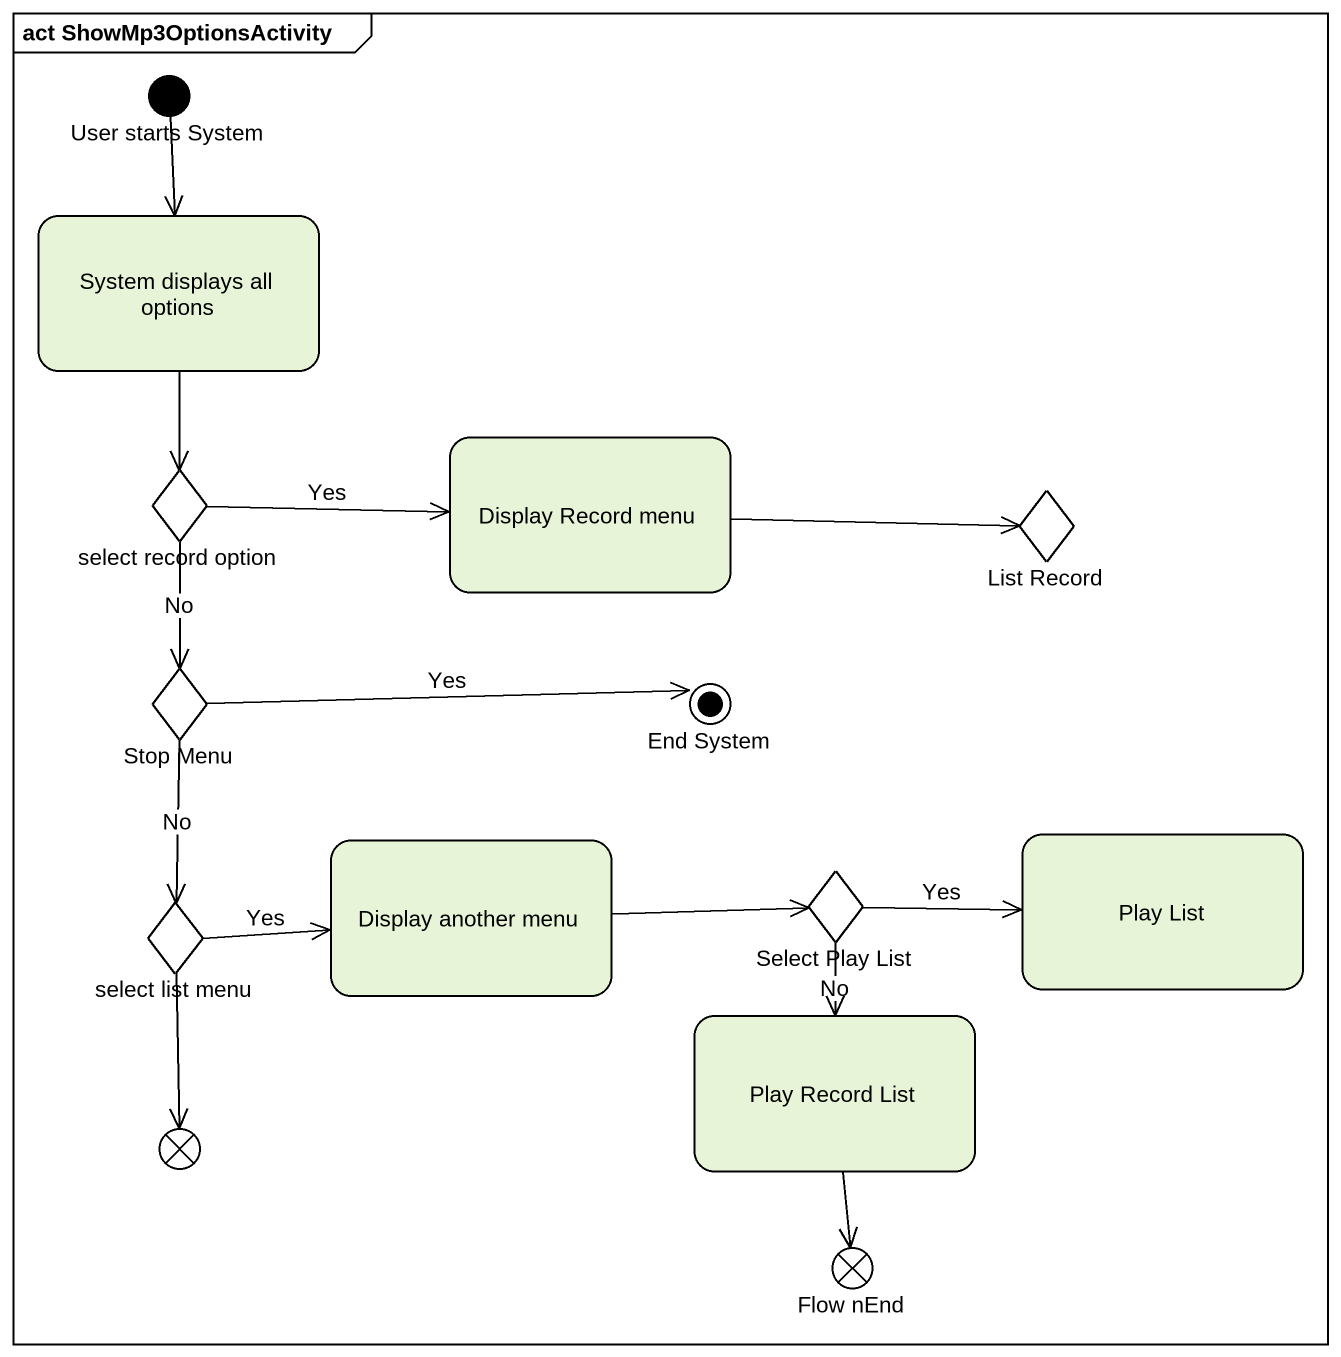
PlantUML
@startuml
mainframe act ShowMp3OptionsActivity
hide empty description
state "User starts System" as User_starts_System <<start>>
state "System displays all options" as System_displays_all_options
state "select record option" as select_record_option <<choice>>
state "Display Record menu" as Display_Record_menu
state "List Record" as List_Record <<choice>>
state "Stop Menu" as Stop_Menu <<choice>>
state "End System" as End_System <<end>>
state "Display another menu" as Display_another_menu
state "Select Play List" as Select_Play_List <<choice>>
state "Play List" as Play_List
state "select list menu" as select_list_menu <<choice>>
state "Play Record List" as Play_Record_List
state flowfinal1 <<end>>
state "Flow nEnd" as Flow_nEnd <<end>>
User_starts_System --> System_displays_all_options
System_displays_all_options --> select_record_option
select_record_option -right-> Display_Record_menu : Yes
select_record_option --> Stop_Menu : No
Display_Record_menu -right-> List_Record
Stop_Menu -right-> End_System : Yes
Stop_Menu --> select_list_menu : No
Display_another_menu -right-> Select_Play_List
Select_Play_List -right-> Play_List : Yes
Select_Play_List --> Play_Record_List : No
select_list_menu -right-> Display_another_menu : Yes
select_list_menu --> flowfinal1
Play_Record_List --> Flow_nEnd
@enduml
